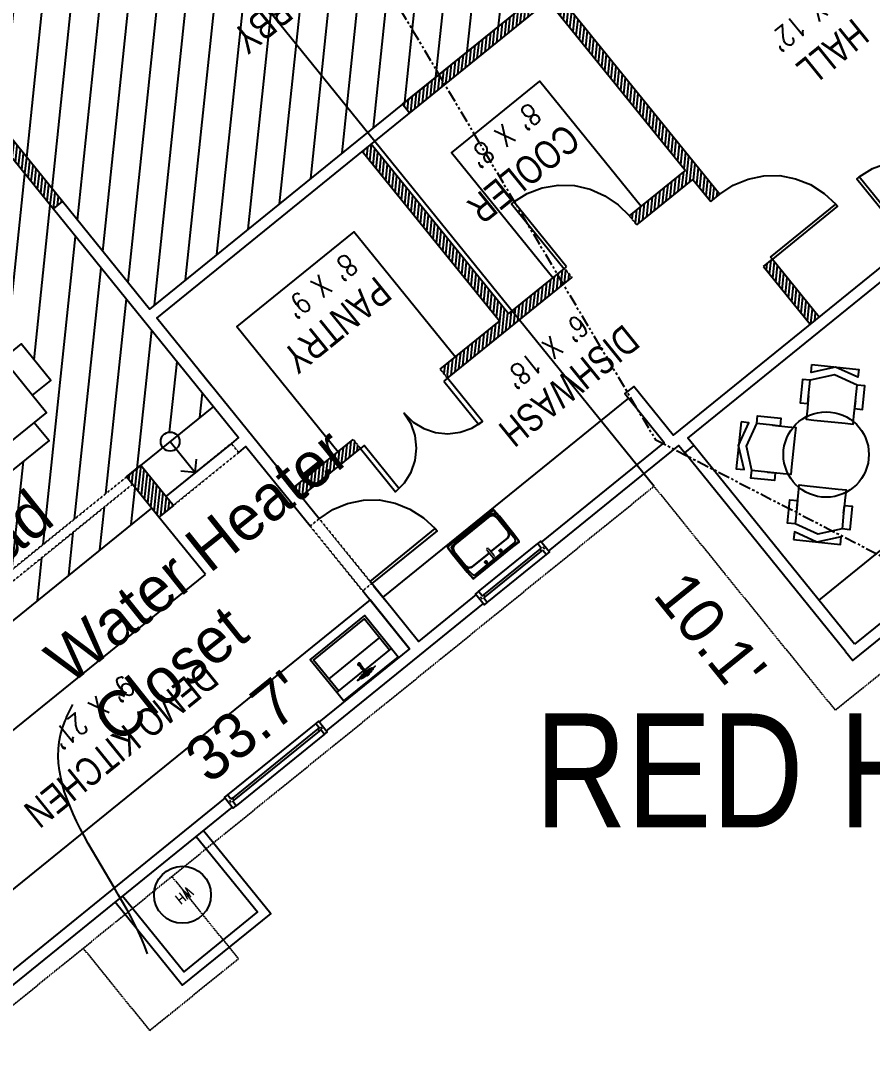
# Model space of a CAD drawing. Header units: inches. Extents: x -625442 to 34963, y -27993 to 66986.
# Drawn here: x -456168.6 to -455809.7, y 28173.8 to 28608.9 of the extents above; entities that cross this region are included whole.
import ezdxf

# ---------------------------------------------------------------- set-up
doc = ezdxf.new("R2010")
doc.units = ezdxf.units.IN
doc.header["$LTSCALE"] = 0.5
doc.header["$MEASUREMENT"] = 0
for name, pattern in [('DASHED2', [0.375, 0.25, -0.125]), ('HIDDEN2', [0.1875, 0.125, -0.0625]), ('PHANTOM', [20, 10, -2, 2, -2, 2, -2])]:
    doc.linetypes.add(name, pattern=pattern)
for name, color, linetype in [('0-TEXT', 30, 'Continuous'), ('A-ANNO-TEXT', 30, 'Continuous'), ('BUILDING', 253, 'DASHED2'), ('FEMA FLOOD ZONE', 190, 'PHANTOM'), ('P-ABOVE', 201, 'HIDDEN2'), ('P-BELOW-LIGHT', 143, 'Continuous'), ('P-BELOW-MED', 145, 'Continuous'), ('P-CASEWORK', 140, 'Continuous'), ('P-DOOR', 51, 'Continuous'), ('P-FIXTURE', 63, 'Continuous'), ('P-FURNITURE', 201, 'Continuous'), ('P-WALL', 90, 'Continuous'), ('P-WINDOW', 213, 'Continuous'), ('TEXT', 7, 'Continuous')]:
    doc.layers.add(name, color=color, linetype=linetype)
doc.styles.add('1-4T', font='Zap601Rm.ttf', dxfattribs={"width": 0.8, "height": 12})
doc.styles.add('1-8T', font='Arial.ttf', dxfattribs={"width": 0.8, "height": 24})
doc.styles.add('BLDG', font='IC-Romans.shx', dxfattribs={"width": 0.8})
doc.styles.add('sapa notes', font='romans.shx', dxfattribs={"width": 0.8})
doc.styles.add('TXT', font='IC-Romans.shx')
doc.dimstyles.new('20 SCALE', dxfattribs={"dimtxt": 1.6, "dimasz": 2, "dimexe": 0.18, "dimexo": 0.0625, "dimgap": 0.04, "dimtad": 0, "dimdec": 1, "dimzin": 0, "dimdsep": 46, "dimtxsty": 'BLDG', "dimcen": 0.09, "dimaunit": 1, "dimadec": 4, "dimazin": 0, "dimtfac": 1, "dimtdec": 1, "dimtofl": 0, "dimtmove": 2, "dimatfit": 3, "dimfxl": 1, "dimtolj": 1, "dimtzin": 0, "dimarcsym": 0})
pattern_1 = [(264.0009, (-466592.069, 45765.678), (11.9342824, -1.2541545), [])]
pattern_2 = [(264.000898, (-466592.0685, 45765.6776), (1.4917853, -0.15676932), [])]

msp = doc.modelspace()

# ---------------------------------------------------------------- hatches: boundary and pattern name
at = {"layer": 'P-FURNITURE'}
h = msp.add_hatch(dxfattribs=at)
h.set_pattern_fill('ANSI31', color=256, scale=96, angle=-140.9991021)
h.set_pattern_definition(pattern_1)
h.paths.add_polyline_path([(-456274.75007, 28272.91488), (-456244.19007, 28297.66267), (-456254.77868, 28310.73809), (-456248.69709, 28315.66303), (-456124.02445, 28416.62417), (-456117.94286, 28421.54911), (-456108.73618, 28429.00477, -1), (-456102.51909, 28434.03943), (-456087.38286, 28446.2969), (-456154.85445, 28529.61472), (-456188.09776, 28570.66546), (-456197.70138, 28582.52457), (-456203.36323, 28578.94653), (-456209.48865, 28576.25182), (-456216.17186, 28574.86763), (-456222.98565, 28574.88818), (-456229.68377, 28576.00938), (-456236.08527, 28578.62951), (-456241.82078, 28582.29247), (-456246.61513, 28586.96933), (-456247.35387, 28587.88157), (-456219.98671, 28610.04377), (-456251.87565, 28649.42208), (-456267.63799, 28668.88633), (-456339.0967, 28611.01835), (-456342.17479, 28614.81935), (-456343.08702, 28614.08061), (-456365.24923, 28641.44777), (-456369.92609, 28636.65342), (-456373.58904, 28630.91791), (-456376.20918, 28624.51641), (-456377.33038, 28617.81829), (-456377.35092, 28611.0045), (-456375.96674, 28604.32129), (-456373.27203, 28598.19587), (-456369.69399, 28592.53402), (-456374.48834, 28597.21088), (-456379.91977, 28601.12008), (-456386.16923, 28603.86334), (-456392.83844, 28605.25971), (-456399.62331, 28605.55541), (-456406.42964, 28604.32327), (-456412.80131, 28601.93263), (-456418.46316, 28598.3546), (-456396.30096, 28570.98743), (-456397.2132, 28570.24869), (-456394.13511, 28566.4477), (-456465.59382, 28508.57972), (-456454.75641, 28495.19707), (-456406.12269, 28435.14135), (-456405.81861, 28435.38759), (-456404.83362, 28434.17128), (-456384.64139, 28409.23675), (-456383.65641, 28408.02043), (-456383.96049, 28407.77418), (-456369.06256, 28389.37737), (-456368.75848, 28389.62361), (-456367.89662, 28388.55933), (-456347.58126, 28363.47277), (-456346.59628, 28362.25645), (-456346.90036, 28362.0102)])
h.paths.add_polyline_path([(-456155.90514, 28457.29608), (-456163.61624, 28451.05155), (-456157.74569, 28443.80226), (-456162.88642, 28439.63924), (-456156.64189, 28431.92814), (-456172.06409, 28419.43909), (-456178.30862, 28427.15019), (-456184.09194, 28422.4668), (-456177.84742, 28414.7557), (-456193.26961, 28402.26665), (-456199.51414, 28409.97775), (-456205.29746, 28405.29435), (-456199.05294, 28397.58326), (-456214.47514, 28385.09421), (-456220.71966, 28392.8053), (-456226.50298, 28388.12191), (-456220.25846, 28380.41081), (-456235.68066, 28367.92176), (-456241.92518, 28375.63286), (-456247.70851, 28370.94947), (-456241.46398, 28363.23837), (-456256.88618, 28350.74932), (-456263.1307, 28358.46042), (-456268.27144, 28354.2974), (-456274.14199, 28361.5467), (-456281.85309, 28355.30217), (-456294.34214, 28370.72437), (-456286.63104, 28376.96889), (-456287.15141, 28377.61148), (-456291.31443, 28382.75222), (-456299.02553, 28376.50769), (-456311.51458, 28391.92989), (-456303.80348, 28398.17441), (-456308.48687, 28403.95774), (-456316.19797, 28397.71321), (-456328.68702, 28413.13541), (-456320.97592, 28419.37994), (-456325.65932, 28425.16326), (-456333.37042, 28418.91874), (-456345.85946, 28434.34093), (-456338.14837, 28440.58546), (-456342.83176, 28446.36878), (-456350.54286, 28440.12426), (-456363.03191, 28455.54646), (-456355.32081, 28461.79098), (-456360.0042, 28467.5743), (-456367.7153, 28461.32978), (-456380.20435, 28476.75198), (-456372.49325, 28482.9965), (-456376.65627, 28488.13723), (-456377.17665, 28488.77983), (-456384.88775, 28482.5353), (-456397.37679, 28497.9575), (-456389.6657, 28504.20202), (-456395.53625, 28511.45132), (-456390.39551, 28515.61433), (-456396.64004, 28523.32543), (-456381.21784, 28535.81448), (-456374.97332, 28528.10338), (-456369.18999, 28532.78678), (-456375.43452, 28540.49788), (-456360.01232, 28552.98693), (-456353.76779, 28545.27583), (-456347.98447, 28549.95922), (-456354.22899, 28557.67032), (-456338.8068, 28570.15937), (-456332.56227, 28562.44827), (-456326.77895, 28567.13166), (-456333.02347, 28574.84276), (-456317.60128, 28587.33181), (-456311.35675, 28579.62071), (-456305.57343, 28584.30411), (-456311.81795, 28592.01521), (-456296.39575, 28604.50426), (-456290.15123, 28596.79316), (-456285.0105, 28600.95617), (-456279.13995, 28593.70688), (-456271.42885, 28599.9514), (-456258.9398, 28584.52921), (-456266.6509, 28578.28468), (-456266.13052, 28577.64209), (-456261.9675, 28572.50136), (-456254.2564, 28578.74588), (-456241.76735, 28563.32368), (-456249.47845, 28557.07916), (-456244.79506, 28551.29584), (-456237.08396, 28557.54036), (-456224.59491, 28542.11816), (-456232.30601, 28535.87364), (-456227.62262, 28530.09031), (-456219.91152, 28536.33484), (-456207.42247, 28520.91264), (-456215.13357, 28514.66812), (-456210.45017, 28508.88479), (-456202.73907, 28515.12932), (-456190.25002, 28499.70712), (-456197.96112, 28493.46259), (-456193.27773, 28487.67927), (-456185.56663, 28493.9238), (-456173.07758, 28478.5016), (-456180.78868, 28472.25707), (-456176.62566, 28467.11634), (-456176.10529, 28466.47375), (-456168.39419, 28472.71827)], flags=16)
h.paths.add_polyline_path([(-456342.17479, 28614.81935), (-456270.71608, 28672.68732), (-456311.09799, 28722.55323), (-456381.18834, 28665.79336), (-456380.94209, 28665.48928), (-456382.15841, 28664.5043), (-456407.09293, 28644.31207), (-456408.30925, 28643.32708), (-456408.5555, 28643.63116), (-456445.04505, 28614.08155), (-456444.79881, 28613.77747), (-456446.01512, 28612.79249), (-456471.10169, 28592.47714), (-456472.31801, 28591.49215), (-456472.56426, 28591.79623), (-456509.05381, 28562.24662), (-456477.04174, 28522.71627), (-456468.6719, 28512.38072), (-456397.2132, 28570.24869), (-456419.3754, 28597.61586), (-456418.46316, 28598.3546), (-456412.80131, 28601.93263), (-456406.42964, 28604.32327), (-456399.62331, 28605.55541), (-456392.83844, 28605.25971), (-456386.16923, 28603.86334), (-456379.91977, 28601.12008), (-456374.48834, 28597.21088), (-456369.69399, 28592.53402), (-456373.27203, 28598.19587), (-456375.96674, 28604.32129), (-456377.35092, 28611.0045), (-456377.33038, 28617.81829), (-456376.20918, 28624.51641), (-456373.58904, 28630.91791), (-456369.92609, 28636.65342), (-456365.24923, 28641.44777), (-456364.33699, 28642.18651)])
h.paths.add_polyline_path([(-456238.10848, 28302.5876), (-456113.43584, 28403.54875), (-456121.50712, 28413.51563), (-456246.17976, 28312.55448)], flags=17)
h.paths.add_polyline_path([(-456435.91233, 28603.87926), (-456476.00573, 28571.41122), (-456465.90157, 28558.93403), (-456425.80817, 28591.40206)], flags=24)
h.paths.add_polyline_path([(-456422.65175, 28593.10944), (-456473.40438, 28552.00945), (-456461.85742, 28537.7506), (-456411.10479, 28578.85058)], flags=24)
h = msp.add_hatch(dxfattribs=at)
h.set_pattern_fill('ANSI31', color=256, scale=96, angle=-140.9991021)
h.set_pattern_definition(pattern_1)
h.paths.add_polyline_path([(-456151.05346, 28532.6928), (-456114.3627, 28487.38494), (-456007.7828, 28573.69441), (-455949.43614, 28620.94411), (-456012.69188, 28699.05594), (-456081.68132, 28643.1876), (-456084.82798, 28647.07328), (-456122.34169, 28693.39737), (-456123.55801, 28692.41238), (-456176.01174, 28649.93482), (-456177.22806, 28648.94984), (-456177.47431, 28649.25392), (-456218.52505, 28616.01061), (-456215.44697, 28612.20962), (-456219.24797, 28609.13153), (-456246.61513, 28586.96933), (-456241.82078, 28582.29247), (-456236.08527, 28578.62951), (-456229.68377, 28576.00938), (-456222.98565, 28574.88818), (-456216.17186, 28574.86763), (-456209.48865, 28576.25182), (-456203.36323, 28578.94653), (-456197.70138, 28582.52457), (-456193.90038, 28585.60265), (-456184.29676, 28573.74355)])
h.paths.add_polyline_path([(-456054.31577, 28650.39184), (-456098.93423, 28614.25937), (-456088.83007, 28601.78217), (-456044.21161, 28637.91465)], flags=24)
h.paths.add_polyline_path([(-456046.9002, 28635.00943), (-456084.26742, 28604.74909), (-456072.73634, 28590.50985), (-456035.36913, 28620.77019)], flags=24)
h = msp.add_hatch(dxfattribs=at)
h.set_pattern_fill('ANSI31', color=256, scale=12, angle=-140.9991021)
h.set_pattern_definition(pattern_2)
h.paths.add_polyline_path([(-456154.85445, 28529.61472), (-456151.05346, 28532.6928), (-456184.29676, 28573.74355), (-456188.09776, 28570.66546)])
h.paths.add_polyline_path([(-456339.0967, 28611.01835), (-456267.63799, 28668.88633), (-456270.71608, 28672.68732), (-456342.17479, 28614.81935)])
h.paths.add_polyline_path([(-456465.59382, 28508.57972), (-456394.13511, 28566.4477), (-456397.2132, 28570.24869), (-456468.6719, 28512.38072)])
h = msp.add_hatch(dxfattribs=at)
h.set_pattern_fill('ANSI31', color=256, scale=12, angle=-140.9991021)
h.set_pattern_definition(pattern_2)
h.paths.add_polyline_path([(-455835.95485, 28480.98403), (-455832.15386, 28484.06211), (-455851.85359, 28508.38848), (-455855.65459, 28505.3104)])
h.paths.add_polyline_path([(-455877.81679, 28532.67756), (-455874.01579, 28535.75565), (-455945.55046, 28624.09077), (-456007.7828, 28573.69441), (-456004.70471, 28569.89341), (-455946.27337, 28617.21169)])
h.paths.add_polyline_path([(-455908.98773, 28522.87633), (-455885.36878, 28542.0032), (-455888.44686, 28545.80419), (-455912.06581, 28526.67733)], flags=17)
h.paths.add_polyline_path([(-455988.75664, 28458.27868), (-455936.3549, 28500.71413), (-455939.43298, 28504.51513), (-455963.05193, 28485.38826), (-456020.87844, 28556.79577), (-456024.67943, 28553.71768), (-455966.85293, 28482.31018), (-455991.83472, 28462.07967)])
h.paths.add_polyline_path([(-456050.38002, 28408.37544), (-456025.39823, 28428.60595), (-456028.47631, 28432.40695), (-456053.45811, 28412.17644)])
h = msp.add_hatch(dxfattribs=at)
h.set_pattern_fill('ANSI31', color=256, scale=12, angle=-140.9991021)
h.set_pattern_definition(pattern_2)
h.paths.add_polyline_path([(-456110.35776, 28399.74776), (-456104.27616, 28404.67269), (-456117.94286, 28421.54911), (-456124.02445, 28416.62417)])
h.paths.add_polyline_path([(-456241.11199, 28293.86167), (-456235.0304, 28298.78661), (-456248.69709, 28315.66303), (-456254.77868, 28310.73809)])

# ---------------------------------------------------------------- linework, layer by layer
at = {"layer": '0-TEXT'}
msp.add_circle((-456105.62763, 28431.5221), 4, dxfattribs=at)
at = {"layer": 'A-ANNO-TEXT'}
for points in [[(-456105.62763, 28431.5221), (-456095.03902, 28418.44668), (-456094.58382, 28424.10198)], [(-456095.03902, 28418.44668), (-456101.09261, 28419.08284)]]:
    msp.add_lwpolyline(points, dxfattribs=at)
at = {"layer": 'BUILDING'}
for points in [[(-455825.28922, 28318.3568), (-455573.23933, 28522.46932)], [(-455825.28922, 28318.3568), (-455901.67071, 28412.67706), (-456216.09883, 28158.24816)], [(-456076.84314, 28213.64437), (-456104.8562, 28248.26345)], [(-456114.20986, 28183.40798), (-456142.22292, 28218.02705)], [(-456114.20986, 28183.40798), (-456076.84314, 28213.64437)]]:
    msp.add_lwpolyline(points, dxfattribs=at)
at = {"layer": 'FEMA FLOOD ZONE'}
msp.add_lwpolyline([(-456435.52039, 29340.6801), (-456366.05531, 29268.55494), (-456360.71187, 29207.11493), (-455901.17385, 28432.43707), (-455658.04623, 28306.8857), (-455361.48387, 28264.14487), (-455177.13444, 28256.13106), (-454808.43528, 28320.2422), (-454621.41384, 28403.05273), (-453051.84379, 29175.61297), (-452512.1541, 29592.33613)], dxfattribs=at)
at = {"layer": 'P-ABOVE'}
for p, q in [((-456124.02445, 28416.62417), (-456248.69709, 28315.66303)), ((-456121.50712, 28413.51563), (-456246.17976, 28312.55448))]:
    msp.add_line(p, q, dxfattribs=at)
for points in [[(-455908.98773, 28522.87633), (-455912.06581, 28526.67733)], [(-455939.43298, 28504.51513), (-455936.3549, 28500.71413)], [(-455988.75664, 28458.27868), (-455991.83472, 28462.07967)], [(-456028.47631, 28432.40695), (-456025.39823, 28428.60595)]]:
    msp.add_lwpolyline(points, dxfattribs=at)
for points in [[(-456079.83504, 28430.75901), (-456107.35425, 28408.47369), (-456104.27616, 28404.67269), (-456076.75696, 28426.95802)], [(-456046.62903, 28395.97173), (-456042.82803, 28399.04981), (-456020.66583, 28371.68265), (-456024.46682, 28368.60456)]]:
    msp.add_lwpolyline(points, close=True, dxfattribs=at)
at = {"layer": 'P-BELOW-LIGHT'}
for p, q in [((-455901.67071, 28412.67706), (-456129.68774, 28694.24562)), ((-455949.43614, 28620.94411), (-456007.7828, 28573.69441))]:
    msp.add_line(p, q, dxfattribs=at)
for points in [[(-456093.67798, 28461.84225), (-456088.38367, 28455.30454)], [(-455975.66965, 28368.34508), (-455950.73512, 28388.53731)], [(-455948.64948, 28387.20533), (-455947.91074, 28386.29309)], [(-455971.97595, 28363.78389), (-455973.45343, 28365.60836), (-455972.84527, 28366.10086), (-455973.58401, 28367.0131), (-455974.19217, 28366.5206), (-455975.66965, 28368.34508), (-455976.88597, 28367.36009), (-455973.19227, 28362.7989), (-455971.97595, 28363.78389), (-455947.04142, 28383.97612)], [(-456019.92709, 28370.77041), (-456014.63278, 28364.2327)], [(-455974.06159, 28365.11587), (-455974.80033, 28366.02811)], [(-456019.17541, 28336.88988), (-456019.17541, 28336.88988)], [(-456044.2396, 28312.81645), (-456042.76212, 28310.99197), (-456043.37028, 28310.49948), (-456042.63154, 28309.58724), (-456042.02338, 28310.07973), (-456040.5459, 28308.25525), (-456039.48162, 28309.11712), (-456043.17532, 28313.67831), (-456044.2396, 28312.81645), (-456081.48936, 28282.65123)], [(-456042.306, 28311.36134), (-456041.56726, 28310.4491)], [(-456040.5459, 28308.25525), (-456077.79566, 28278.09003)], [(-456079.88129, 28279.42202), (-456080.62003, 28280.33426)]]:
    msp.add_lwpolyline(points, dxfattribs=at)
for points in [[(-455948.5189, 28385.80059), (-455947.04142, 28383.97612), (-455945.8251, 28384.9611), (-455949.51881, 28389.5223), (-455950.73512, 28388.53731), (-455949.25764, 28386.71283), (-455949.8658, 28386.22034), (-455949.12706, 28385.3081)], [(-456020.44956, 28335.35457), (-456020.14548, 28335.60081), (-456020.39173, 28335.90489), (-456020.63797, 28336.20897), (-456020.94205, 28335.96273), (-456020.69581, 28335.65865), (-456020.54377, 28335.78177), (-456020.39173, 28335.90489), (-456020.08765, 28336.15114), (-456019.93561, 28336.27426), (-456019.63153, 28336.52051), (-456019.47949, 28336.64363), (-456019.63153, 28336.52051), (-456019.93561, 28336.27426), (-456020.08765, 28336.15114), (-456020.39173, 28335.90489), (-456020.54377, 28335.78177), (-456020.69581, 28335.65865)], [(-456019.47949, 28336.64363), (-456019.32745, 28336.76676), (-456019.17541, 28336.88988), (-456019.32745, 28336.76676)], [(-456080.01188, 28280.82675), (-456081.48936, 28282.65123), (-456082.70567, 28281.66624), (-456079.01197, 28277.10505), (-456077.79566, 28278.09003), (-456079.27314, 28279.91451), (-456078.66498, 28280.407), (-456079.40372, 28281.31924)]]:
    msp.add_lwpolyline(points, close=True, dxfattribs=at)
msp.add_open_spline([(-456165.08207, 28096.81745), (-456159.31233, 28101.97982), (-456153.38333, 28107.28744), (-456141.07897, 28117.89896), (-456134.70349, 28123.20388), (-456121.31698, 28133.49329), (-456114.30459, 28138.47996), (-456101.31502, 28146.56086), (-456095.53059, 28149.81224), (-456087.15728, 28153.88248), (-456084.81135, 28154.95921), (-456080.90987, 28156.63583), (-456079.37955, 28157.26591), (-456076.55476, 28158.37582), (-456075.2648, 28158.86276), (-456072.68736, 28159.79659), (-456071.39684, 28160.24479), (-456067.52154, 28161.5351), (-456064.93307, 28162.32286), (-456057.16436, 28164.48433), (-456051.98154, 28165.65618), (-456041.65163, 28167.54991), (-456036.5043, 28168.27206), (-456023.23525, 28169.67431), (-456015.15894, 28170.07748), (-455999.19166, 28170.28104), (-455991.29922, 28170.08112), (-455975.71352, 28169.34222), (-455968.0197, 28168.80278), (-455956.53172, 28167.90032), (-455952.65502, 28167.57827), (-455946.09517, 28167.02703), (-455943.39604, 28166.79872), (-455938.00154, 28166.34499), (-455935.31005, 28166.11967), (-455927.25614, 28165.45451), (-455921.91421, 28165.02551), (-455905.99826, 28163.82988), (-455895.5334, 28163.15536), (-455875.0614, 28162.29207), (-455865.05462, 28162.10376), (-455845.68315, 28162.42452), (-455836.31951, 28162.93415), (-455818.41744, 28164.81676), (-455809.88133, 28166.18953), (-455795.58115, 28169.49042), (-455789.62555, 28171.22267), (-455778.29628, 28175.31346), (-455772.92267, 28177.67046), (-455765.90314, 28181.38658), (-455764.03117, 28182.44568), (-455761.14649, 28184.18951), (-455760.10975, 28184.83983), (-455758.03852, 28186.18666), (-455757.00649, 28186.88165), (-455753.92232, 28189.03055), (-455751.88211, 28190.54848), (-455745.82012, 28195.35031), (-455741.85692, 28198.88296), (-455734.15201, 28206.55013), (-455730.41057, 28210.68442), (-455721.27036, 28221.84807), (-455716.06958, 28229.23559), (-455706.55826, 28244.89487), (-455702.24773, 28253.16584), (-455697.46464, 28263.93441), (-455696.50105, 28266.20376), (-455693.72457, 28273.05171), (-455692.02605, 28277.67028), (-455690.25275, 28283.0249), (-455690.02021, 28283.73912), (-455689.33414, 28285.883), (-455688.88198, 28287.34635), (-455687.97632, 28290.35346), (-455687.52365, 28291.89467), (-455686.15364, 28296.62579), (-455685.22517, 28299.92315), (-455683.25222, 28306.77546), (-455682.20786, 28310.33058), (-455679.88914, 28317.66941), (-455678.61479, 28321.45373), (-455675.69126, 28329.21111), (-455674.04158, 28333.18526), (-455671.4038, 28338.71597), (-455670.65039, 28340.22382), (-455669.33264, 28342.72822), (-455668.79237, 28343.72229), (-455667.77056, 28345.53861), (-455667.29381, 28346.36263), (-455666.32798, 28347.98608), (-455665.83748, 28348.78829), (-455664.34501, 28351.16665), (-455663.32209, 28352.71449), (-455660.18293, 28357.24817), (-455657.99669, 28360.12388), (-455652.20167, 28367.19405), (-455648.50177, 28371.19186), (-455640.97773, 28378.6717), (-455637.15252, 28382.15481), (-455629.50652, 28388.74221), (-455625.68495, 28391.84674), (-455618.15221, 28397.78634), (-455614.44066, 28400.62138), (-455610.02486, 28403.97721), (-455609.22042, 28404.58777), (-455608.42188, 28405.19385)], degree=3, knots=[0, 0, 0, 0, 22.276637222, 22.276637222, 44.553274445, 44.553274445, 66.829911667, 66.829911667, 83.407930291, 83.407930291, 89.705526236, 89.705526236, 93.696512164, 93.696512164, 96.991055155, 96.991055155, 100.285598146, 100.285598146, 106.874684128, 106.874684128, 120.052856092, 120.052856092, 133.231028056, 133.231028056, 154.218431796, 154.218431796, 175.205835536, 175.205835536, 196.193239277, 196.193239277, 207.008348568, 207.008348568, 214.650252813, 214.650252813, 222.292157058, 222.292157058, 237.575965547, 237.575965547, 268.143582527, 268.143582527, 298.711199506, 298.711199506, 329.278816486, 329.278816486, 359.846433465, 359.846433465, 383.533038491, 383.533038491, 407.219643516, 407.219643516, 416.062558555, 416.062558555, 421.097053981, 421.097053981, 426.131549408, 426.131549408, 436.20054026, 436.20054026, 456.338521966, 456.338521966, 476.476503672, 476.476503672, 507.494839108, 507.494839108, 538.513174545, 538.513174545, 546.716463222, 546.716463222, 563.123040575, 563.123040575, 565.646070205, 565.646070205, 570.692129464, 570.692129464, 575.738188723, 575.738188723, 585.830307242, 585.830307242, 595.922425761, 595.922425761, 606.014544279, 606.014544279, 616.106662798, 616.106662798, 619.863510877, 619.863510877, 622.328536236, 622.328536236, 624.363978582, 624.363978582, 626.399420928, 626.399420928, 630.470305621, 630.470305621, 638.612075007, 638.612075007, 651.453732913, 651.453732913, 664.29539082, 664.29539082, 677.137048727, 677.137048727, 689.978706634, 689.978706634, 692.8623578, 692.8623578, 692.8623578, 692.8623578], dxfattribs=at)
msp.add_spline([(-456141.07755, 28069.98869), (-456063.54469, 28124.8019), (-455948.96864, 28131.14111), (-455742.45365, 28153.42968), (-455655.44727, 28273.66011), (-455636.39923, 28327.86895), (-455586.6573, 28376.51802)], degree=3, dxfattribs=at)
at = {"layer": 'P-BELOW-MED'}
for points in [[(-456087.38286, 28446.2969), (-456124.02445, 28416.62417)], [(-456079.83504, 28430.75901), (-456107.35425, 28408.47369)]]:
    msp.add_lwpolyline(points, dxfattribs=at)
at = {"layer": 'P-CASEWORK'}
for p, q in [((-455912.53097, 28449.85455), (-456016.07007, 28366.00754)), ((-456113.43584, 28403.54875), (-456238.10848, 28302.5876)), ((-456090.77987, 28375.57185), (-456110.35776, 28399.74776))]:
    msp.add_line(p, q, dxfattribs=at)
for points in [[(-455944.40066, 28500.49225), (-455987.12319, 28553.24848), (-455949.82066, 28583.45645), (-455907.09813, 28530.70021)], [(-455707.68947, 28527.46167), (-455677.48151, 28490.15914), (-455832.30766, 28364.77937)], [(-455985.50419, 28467.2062), (-456028.22672, 28519.96243), (-456077.52937, 28480.03666), (-456034.80684, 28427.28042)], [(-456004.76709, 28344.27819), (-456021.38874, 28364.80357), (-456200.6933, 28219.60095), (-456233.44283, 28260.04196), (-456090.77987, 28375.57185)]]:
    msp.add_lwpolyline(points, dxfattribs=at)
at = {"layer": 'P-DOOR'}
for points in [[(-455815.28988, 28543.03306), (-455809.62804, 28546.6111), (-455803.25637, 28549.00173), (-455796.60207, 28550.11075), (-455789.66516, 28549.93817), (-455783.148, 28548.41869), (-455776.89854, 28545.67543), (-455771.31507, 28541.88935), (-455766.52071, 28537.21249)], [(-455874.01579, 28535.75565), (-455868.32503, 28539.60884), (-455862.07648, 28542.15152), (-455855.39328, 28543.5357), (-455848.70261, 28543.6672), (-455842.03341, 28542.27084), (-455835.75503, 28539.80274), (-455830.01952, 28536.13978), (-455825.07313, 28531.58605)], [(-455960.83498, 28532.49791), (-455955.17314, 28536.07594), (-455948.80147, 28538.46657), (-455942.14718, 28539.5756), (-455935.21026, 28539.40301), (-455928.6931, 28537.88353), (-455922.44364, 28535.14027), (-455916.86017, 28531.35419), (-455912.06581, 28526.67733)], [(-456009.10303, 28411.59241), (-456023.87783, 28429.83718), (-456025.39823, 28428.60595), (-456010.62343, 28410.36117), (-456006.88772, 28414.14162), (-456004.0428, 28418.71119), (-456002.42165, 28423.54846), (-456001.87224, 28428.77656), (-456002.42348, 28434.12033), (-456004.1332, 28439.02943), (-456007.00141, 28443.50388), (-456003.22096, 28439.76817), (-455998.77452, 28437.07529), (-455993.81413, 28435.3021), (-455988.58603, 28434.75269), (-455983.36538, 28435.45597), (-455978.45628, 28437.16569), (-455973.98183, 28440.0339)], [(-456042.82803, 28399.04981), (-456037.13727, 28402.90301), (-456030.88872, 28405.44568), (-456024.20551, 28406.82987), (-456017.51485, 28406.96136), (-456010.84564, 28405.565), (-456004.56727, 28403.0969), (-455998.83176, 28399.43395), (-455993.88536, 28394.88021)]]:
    msp.add_lwpolyline(points, dxfattribs=at)
for points in [[(-455793.12768, 28515.6659), (-455815.28988, 28543.03306), (-455816.20212, 28542.29432), (-455794.03992, 28514.92716)], [(-455938.67278, 28505.13074), (-455960.83498, 28532.49791), (-455961.74722, 28531.75917), (-455939.58502, 28504.392)], [(-455852.59233, 28509.30072), (-455825.07313, 28531.58605), (-455824.33439, 28530.67381), (-455851.85359, 28508.38848)], [(-455990.27703, 28457.04744), (-455975.50223, 28438.80267), (-455973.98183, 28440.0339), (-455988.75664, 28458.27868)], [(-456021.40457, 28372.59489), (-455993.88536, 28394.88021), (-455993.14662, 28393.96797), (-456020.66583, 28371.68265)]]:
    msp.add_lwpolyline(points, close=True, dxfattribs=at)
at = {"layer": 'P-FIXTURE'}
for points in [[(-455966.90629, 28400.11288), (-455969.15142, 28402.57443), (-455969.27455, 28402.72647), (-455969.54971, 28402.75539), (-455972.40955, 28400.69121), (-455972.28643, 28400.53917), (-455985.97001, 28389.45807)], [(-455960.75012, 28392.51089), (-455966.90629, 28400.11288), (-455966.9352, 28399.83772), (-455969.30346, 28402.45131), (-455969.42659, 28402.60335), (-455972.28643, 28400.53917)], [(-455972.40955, 28400.69121), (-455986.09313, 28389.61011), (-455985.97001, 28389.45807), (-455988.43156, 28387.21293), (-455988.46048, 28386.93777), (-455986.3963, 28384.07793)], [(-455970.93953, 28400.11942), (-455985.83943, 28388.05334), (-455970.93953, 28400.11942)], [(-455968.83243, 28400.3153), (-455969.50588, 28400.52517), (-455970.20824, 28400.45988), (-455970.63545, 28400.36567), (-455970.93953, 28400.11942), (-455969.50588, 28400.52517), (-455968.06477, 28399.67822), (-455968.31102, 28399.9823), (-455968.55727, 28400.28638)], [(-455968.06477, 28399.67822), (-455969.50588, 28400.52517), (-455970.93953, 28400.11942)], [(-455963.13984, 28393.59663), (-455968.06477, 28399.67822), (-455963.13984, 28393.59663)], [(-455961.32845, 28387.00763), (-455958.59173, 28389.22385), (-455958.56282, 28389.49901), (-455958.68594, 28389.65105), (-455960.75012, 28392.51089), (-455960.90216, 28392.38777), (-455966.9352, 28399.83772)], [(-455962.77047, 28393.14051), (-455962.89359, 28393.29255), (-455963.13984, 28393.59663), (-455962.73409, 28392.16298), (-455963.429, 28390.845), (-455963.12492, 28391.09124), (-455962.82084, 28391.33749)], [(-455963.429, 28390.845), (-455962.73409, 28392.16298), (-455963.13984, 28393.59663)], [(-455986.09313, 28389.61011), (-455988.55469, 28387.36497), (-455988.73564, 28386.96668), (-455988.61252, 28386.81464), (-455986.67146, 28384.10684), (-455986.3963, 28384.07793), (-455980.36325, 28376.62798)], [(-455975.01203, 28375.92653), (-455961.32845, 28387.00763), (-455961.45157, 28387.15967), (-455958.71486, 28389.37589), (-455958.83798, 28389.52793), (-455960.90216, 28392.38777)], [(-455970.42283, 28385.18132), (-455963.429, 28390.845), (-455970.42283, 28385.18132)], [(-455962.94397, 28391.48953), (-455962.73409, 28392.16298), (-455962.79938, 28392.86534)], [(-455986.49796, 28385.75782), (-455986.25172, 28385.45374), (-455986.00547, 28385.14966), (-455986.53434, 28386.73535), (-455985.83943, 28388.05334), (-455985.99147, 28387.93021), (-455986.17242, 28387.53193)], [(-455985.83943, 28388.05334), (-455986.53434, 28386.73535), (-455986.00547, 28385.14966)], [(-455986.32446, 28387.4088), (-455986.53434, 28386.73535), (-455986.46905, 28386.03299)], [(-455986.00547, 28385.14966), (-455981.08054, 28379.06807), (-455986.00547, 28385.14966)], [(-455980.51529, 28376.50485), (-455978.14703, 28373.89126), (-455978.02391, 28373.73922), (-455977.59671, 28373.83343), (-455975.01203, 28375.92653), (-455975.13515, 28376.07857), (-455961.45157, 28387.15967)], [(-455978.3289, 28378.77891), (-455971.18303, 28384.56571), (-455978.3289, 28378.77891)], [(-455972.41427, 28386.0861), (-455972.29114, 28385.93406)], [(-455971.95815, 28386.45547), (-455972.11019, 28386.33235), (-455972.26223, 28386.20923)], [(-455972.16802, 28385.78202), (-455972.0449, 28385.62998), (-455971.92177, 28385.47794), (-455971.79865, 28385.3259), (-455971.67553, 28385.17386), (-455971.5524, 28385.02182), (-455971.42928, 28384.86978), (-455971.30616, 28384.71774), (-455971.18303, 28384.56571), (-455971.05991, 28384.41367), (-455970.93679, 28384.26163), (-455970.81366, 28384.10959), (-455970.69054, 28383.95755), (-455970.56742, 28383.80551), (-455970.44429, 28383.65347), (-455970.32117, 28383.50143), (-455970.19805, 28383.34939), (-455970.07492, 28383.19735), (-455969.9518, 28383.04531), (-455969.82868, 28382.89327), (-455969.70555, 28382.74123)], [(-455971.68298, 28386.42656), (-455971.80611, 28386.5786)], [(-455968.94535, 28383.35684), (-455969.06848, 28383.50888), (-455969.1916, 28383.66092), (-455969.31472, 28383.81296), (-455969.43785, 28383.965), (-455969.56097, 28384.11704), (-455969.68409, 28384.26908), (-455969.80722, 28384.42112), (-455969.93034, 28384.57316), (-455970.05346, 28384.7252), (-455970.17659, 28384.87724), (-455970.29971, 28385.02928), (-455970.42283, 28385.18132), (-455970.54596, 28385.33336), (-455970.66908, 28385.4854), (-455970.7922, 28385.63744), (-455970.91533, 28385.78948), (-455971.03845, 28385.94152), (-455971.16157, 28386.09356), (-455971.2847, 28386.2456), (-455971.40782, 28386.39764)], [(-455986.67146, 28384.10684), (-455980.51529, 28376.50485), (-455980.36325, 28376.62798), (-455977.99499, 28374.01438), (-455977.71983, 28373.98547), (-455975.13515, 28376.07857)], [(-455972.96368, 28380.858), (-455972.96368, 28380.858)], [(-455972.96368, 28380.858), (-455972.96368, 28380.858)], [(-455969.58243, 28382.58919), (-455969.45931, 28382.43715)], [(-455969.18414, 28382.40823), (-455969.0321, 28382.53135), (-455968.88006, 28382.65448)], [(-455968.85115, 28382.92964), (-455968.97427, 28383.08168)], [(-455978.78502, 28378.40954), (-455978.48094, 28378.65578), (-455978.3289, 28378.77891), (-455979.76255, 28378.37316), (-455981.08054, 28379.06807), (-455980.83429, 28378.76399), (-455980.71117, 28378.61195)], [(-455981.08054, 28379.06807), (-455979.76255, 28378.37316), (-455978.3289, 28378.77891)], [(-455980.436, 28378.58304), (-455979.76255, 28378.37316), (-455979.06019, 28378.43845)], [(-456034.60418, 28326.40948), (-456045.19278, 28339.4849), (-456023.75517, 28356.84529), (-456013.16656, 28343.76987)], [(-456017.35276, 28348.93922), (-456038.79037, 28331.57883)], [(-456023.65731, 28335.27436), (-456012.40637, 28344.38549)], [(-456023.41106, 28334.97028), (-456023.04169, 28334.51416), (-456022.91857, 28334.36212), (-456023.41106, 28334.97028), (-456023.5631, 28334.84716), (-456024.0556, 28335.45532), (-456024.54809, 28336.06348), (-456024.70013, 28335.94035), (-456025.19262, 28336.54851), (-456025.34466, 28336.42539), (-456025.83716, 28337.03355), (-456026.0834, 28337.33763), (-456026.23544, 28337.2145), (-456026.35857, 28337.36654), (-456026.48169, 28337.51858), (-456026.32965, 28337.64171), (-456026.45277, 28337.79375), (-456026.30073, 28337.91687), (-456026.14869, 28338.03999), (-456025.99665, 28338.16312), (-456025.72149, 28338.1342), (-456025.84461, 28338.28624), (-456025.99665, 28338.16312), (-456026.11978, 28338.31516), (-456026.27182, 28338.19203), (-456026.42386, 28338.06891), (-456026.45277, 28337.79375), (-456026.48169, 28337.51858), (-456026.35857, 28337.36654), (-456026.48169, 28337.51858)], [(-456026.48169, 28337.51858), (-456026.48169, 28337.51858)], [(-456023.90356, 28335.57844), (-456023.41106, 28334.97028), (-456023.90356, 28335.57844), (-456024.0556, 28335.45532), (-456024.54809, 28336.06348), (-456025.16371, 28336.82367), (-456025.19262, 28336.54851), (-456025.68512, 28337.15667), (-456025.83716, 28337.03355), (-456026.20653, 28337.48967), (-456026.0834, 28337.33763), (-456026.32965, 28337.64171), (-456026.45277, 28337.79375)], [(-456026.35857, 28337.36654), (-456026.23544, 28337.2145)], [(-456026.32965, 28337.64171), (-456026.32965, 28337.64171)], [(-456026.32965, 28337.64171), (-456026.20653, 28337.48967), (-456026.05449, 28337.61279), (-456025.68512, 28337.15667), (-456025.53308, 28337.27979), (-456025.16371, 28336.82367), (-456025.04058, 28336.67164), (-456024.54809, 28336.06348), (-456024.39605, 28336.1866), (-456023.90356, 28335.57844), (-456024.39605, 28336.1866)], [(-456026.14869, 28338.03999), (-456026.27182, 28338.19203), (-456026.14869, 28338.03999)], [(-456026.20653, 28337.48967), (-456026.0834, 28337.33763), (-456025.71403, 28336.88151), (-456025.34466, 28336.42539), (-456024.85217, 28335.81723), (-456024.35968, 28335.20907), (-456023.86718, 28334.60091), (-456023.49781, 28334.14479), (-456023.25157, 28333.84071), (-456023.12844, 28333.68867), (-456023.00532, 28333.53663), (-456023.12844, 28333.68867), (-456023.25157, 28333.84071)], [(-456026.17761, 28337.76483), (-456026.05449, 28337.61279), (-456025.90245, 28337.73591), (-456025.53308, 28337.27979), (-456025.04058, 28336.67164), (-456024.88854, 28336.79476), (-456024.39605, 28336.1866), (-456024.88854, 28336.79476)], [(-456026.14869, 28338.03999), (-456025.90245, 28337.73591), (-456025.53308, 28337.27979), (-456025.38104, 28337.40292), (-456024.88854, 28336.79476), (-456025.38104, 28337.40292), (-456025.25791, 28337.25088)], [(-456025.99665, 28338.16312), (-456026.11978, 28338.31516)], [(-456025.47524, 28337.83012), (-456025.59837, 28337.98216), (-456025.72149, 28338.1342), (-456025.59837, 28337.98216), (-456025.47524, 28337.83012), (-456025.62728, 28337.707), (-456025.38104, 28337.40292), (-456025.75041, 28337.85904), (-456025.90245, 28337.73591), (-456026.02557, 28337.88795)], [(-456025.99665, 28338.16312), (-456025.99665, 28338.16312)], [(-456025.87353, 28338.01108), (-456025.87353, 28338.01108)], [(-456025.87353, 28338.01108), (-456025.87353, 28338.01108)], [(-456025.59837, 28337.98216), (-456025.72149, 28338.1342), (-456025.84461, 28338.28624)], [(-456025.34466, 28336.42539), (-456025.83716, 28337.03355), (-456025.71403, 28336.88151)], [(-456022.79545, 28334.21008), (-456022.67232, 28334.05804), (-456022.5492, 28333.906), (-456022.70124, 28333.78288), (-456022.85328, 28333.65976), (-456023.00532, 28333.53663), (-456023.12844, 28333.68867), (-456023.25157, 28333.84071), (-456023.22265, 28334.11587), (-456023.07061, 28334.239), (-456022.79545, 28334.21008), (-456022.67232, 28334.05804), (-456022.5492, 28333.906), (-456022.67232, 28334.05804), (-456022.79545, 28334.21008), (-456023.04169, 28334.51416), (-456023.41106, 28334.97028), (-456023.90356, 28335.57844), (-456024.39605, 28336.1866), (-456024.88854, 28336.79476), (-456025.25791, 28337.25088), (-456025.62728, 28337.707), (-456025.75041, 28337.85904)], [(-456023.16482, 28334.6662), (-456023.01278, 28334.78932), (-456022.88965, 28334.63728), (-456021.5213, 28335.74539), (-456023.04169, 28334.51416), (-456022.67232, 28334.05804), (-456022.91857, 28334.36212), (-456023.07061, 28334.239), (-456023.5631, 28334.84716), (-456023.43998, 28334.69512), (-456024.0556, 28335.45532), (-456024.20764, 28335.33219), (-456024.70013, 28335.94035), (-456024.85217, 28335.81723), (-456025.34466, 28336.42539), (-456024.85217, 28335.81723), (-456024.35968, 28335.20907), (-456024.20764, 28335.33219), (-456023.71514, 28334.72403), (-456023.43998, 28334.69512), (-456023.07061, 28334.239), (-456022.82436, 28333.93492), (-456022.67232, 28334.05804), (-456022.5492, 28333.906)], [(-456019.17541, 28336.88988), (-456020.69581, 28335.65865)], [(-456035.36438, 28325.79386), (-456024.11343, 28334.90499)], [(-456026.47332, 28330.97996), (-456025.10496, 28332.08807)], [(-456025.257, 28331.96494), (-456026.16924, 28331.2262)], [(-456024.80088, 28332.33432), (-456025.10496, 28332.08807), (-456024.80088, 28332.33432), (-456024.924, 28332.48635), (-456025.04713, 28332.63839), (-456025.35121, 28332.39215), (-456025.04713, 28332.63839), (-456025.65529, 28332.1459)], [(-456024.924, 28332.48635), (-456025.22808, 28332.24011)], [(-456025.16279, 28331.53774), (-456024.55463, 28332.03024), (-456024.85871, 28331.78399), (-456024.55463, 28332.03024), (-456024.67776, 28332.18228), (-456024.80088, 28332.33432), (-456024.64884, 28332.45744), (-456023.43252, 28333.44243), (-456023.28048, 28333.56555), (-456023.43252, 28333.44243), (-456023.28048, 28333.56555)], [(-456023.40361, 28333.71759), (-456024.77196, 28332.60948), (-456023.40361, 28333.71759), (-456023.52673, 28333.86963), (-456023.37469, 28333.99275), (-456023.40361, 28333.71759), (-456023.28048, 28333.56555), (-456023.15736, 28333.41351), (-456022.8822, 28333.38459), (-456022.73016, 28333.50772), (-456022.57812, 28333.63084), (-456022.45499, 28333.4788), (-456022.60703, 28333.35568), (-456022.75907, 28333.23255), (-456023.03424, 28333.26147), (-456023.15736, 28333.41351), (-456023.43252, 28333.44243), (-456023.40361, 28333.71759), (-456023.52673, 28333.86963), (-456023.49781, 28334.14479), (-456025.01821, 28332.91356), (-456024.89509, 28332.76152), (-456024.77196, 28332.60948), (-456024.64884, 28332.45744), (-456024.52572, 28332.3054), (-456024.40259, 28332.15336), (-456024.27947, 28332.00132), (-456022.75907, 28333.23255), (-456024.27947, 28332.00132)], [(-456024.77196, 28332.60948), (-456024.924, 28332.48635), (-456024.77196, 28332.60948)], [(-456024.924, 28332.48635), (-456024.77196, 28332.60948), (-456024.924, 28332.48635)], [(-456024.89509, 28332.76152), (-456023.52673, 28333.86963)], [(-456024.85217, 28335.81723), (-456024.35968, 28335.20907), (-456023.86718, 28334.60091), (-456023.71514, 28334.72403), (-456023.22265, 28334.11587), (-456023.07061, 28334.239), (-456022.70124, 28333.78288), (-456022.82436, 28333.93492), (-456022.70124, 28333.78288), (-456022.9764, 28333.8118), (-456023.22265, 28334.11587), (-456023.37469, 28333.99275), (-456023.86718, 28334.60091), (-456024.35968, 28335.20907)], [(-456024.52572, 28332.3054), (-456024.67776, 28332.18228), (-456024.52572, 28332.3054)], [(-456022.8822, 28333.38459), (-456024.40259, 28332.15336), (-456023.03424, 28333.26147), (-456022.8822, 28333.38459), (-456022.75907, 28333.23255)], [(-456023.95393, 28333.77542), (-456023.92502, 28334.05058), (-456023.8961, 28334.32575), (-456023.74406, 28334.44887)], [(-456022.85328, 28333.65976), (-456022.9764, 28333.8118), (-456023.12844, 28333.68867), (-456023.37469, 28333.99275), (-456023.49781, 28334.14479), (-456023.86718, 28334.60091)], [(-456023.64985, 28334.02167), (-456023.62094, 28334.29683)], [(-456023.52673, 28333.86963), (-456023.40361, 28333.71759), (-456023.52673, 28333.86963)], [(-456023.49781, 28334.14479), (-456023.49781, 28334.14479)], [(-456023.00532, 28333.53663), (-456023.12844, 28333.68867), (-456023.49781, 28334.14479)], [(-456023.40361, 28333.71759), (-456023.40361, 28333.71759)], [(-456023.28794, 28334.81824), (-456023.1359, 28334.94136), (-456022.86074, 28334.91245), (-456022.58557, 28334.88353)], [(-456021.84683, 28333.97129), (-456021.87575, 28333.69613), (-456021.90467, 28333.42097), (-456022.05671, 28333.29784), (-456022.20875, 28333.17472), (-456022.51283, 28332.92847), (-456022.66487, 28332.80535), (-456022.94003, 28332.83427), (-456023.21519, 28332.86318)], [(-456023.15736, 28333.41351), (-456023.03424, 28333.26147), (-456023.15736, 28333.41351)], [(-456023.15736, 28333.41351), (-456023.15736, 28333.41351)], [(-456023.03424, 28333.26147), (-456022.8822, 28333.38459), (-456023.03424, 28333.26147)], [(-456022.15091, 28333.72505), (-456022.17983, 28333.44988), (-456022.33187, 28333.32676), (-456022.48391, 28333.20364), (-456022.75907, 28333.23255), (-456022.91111, 28333.10943)], [(-456022.76653, 28334.48524), (-456022.88965, 28334.63728), (-456022.76653, 28334.48524)], [(-456021.39817, 28335.59336), (-456022.76653, 28334.48524)], [(-456022.39716, 28334.02913), (-456021.0288, 28335.13724), (-456022.24512, 28334.15225), (-456022.39716, 28334.02913), (-456022.42608, 28333.75396), (-456022.27404, 28333.87709), (-456022.24512, 28334.15225), (-456022.36824, 28334.30429), (-456022.49137, 28334.45633), (-456022.76653, 28334.48524), (-456022.64341, 28334.33321), (-456021.27505, 28335.44132), (-456022.49137, 28334.45633), (-456022.64341, 28334.33321), (-456022.49137, 28334.45633)], [(-456022.75907, 28333.23255), (-456022.75907, 28333.23255)], [(-456022.60703, 28333.35568), (-456022.73016, 28333.50772)], [(-456022.60703, 28333.35568), (-456022.60703, 28333.35568)], [(-456020.63797, 28336.20897), (-456021.24613, 28335.71648), (-456020.94205, 28335.96273), (-456021.24613, 28335.71648), (-456021.12301, 28335.56444), (-456020.99989, 28335.4124), (-456021.15193, 28335.28928), (-456022.36824, 28334.30429), (-456022.52028, 28334.18117)], [(-456022.30295, 28333.60192), (-456022.45499, 28333.4788), (-456022.30295, 28333.60192)], [(-456022.39716, 28334.02913), (-456022.39716, 28334.02913)], [(-456022.36824, 28334.30429), (-456022.24512, 28334.15225), (-456022.36824, 28334.30429)], [(-456020.78256, 28334.83316), (-456022.30295, 28333.60192)], [(-456022.27404, 28333.87709), (-456022.27404, 28333.87709)], [(-456021.27505, 28335.44132), (-456021.12301, 28335.56444), (-456021.27505, 28335.44132)], [(-456021.12301, 28335.56444), (-456020.81893, 28335.81069)], [(-456021.12301, 28335.56444), (-456020.81893, 28335.81069), (-456021.12301, 28335.56444)], [(-456021.0288, 28335.13724), (-456020.87676, 28335.26036), (-456021.0288, 28335.13724)], [(-456020.87676, 28335.26036), (-456021.0288, 28335.13724), (-456020.87676, 28335.26036)], [(-456020.99989, 28335.4124), (-456020.69581, 28335.65865), (-456020.99989, 28335.4124), (-456020.87676, 28335.26036), (-456020.75364, 28335.10832), (-456020.44956, 28335.35457), (-456020.75364, 28335.10832), (-456020.14548, 28335.60081)], [(-456026.62536, 28330.85683), (-456026.62536, 28330.85683)], [(-456026.32128, 28331.10308), (-456026.32128, 28331.10308)]]:
    msp.add_lwpolyline(points, dxfattribs=at)
for points in [[(-455986.99046, 28386.36598), (-455985.91126, 28384.72246), (-455979.7551, 28377.12047), (-455978.37182, 28375.7232), (-455977.72729, 28375.23816), (-455977.14805, 28375.45549), (-455972.89093, 28378.90294), (-455975.62765, 28376.68672), (-455977.14805, 28375.45549), (-455972.89093, 28378.90294), (-455964.52874, 28385.67473), (-455960.42367, 28388.99906), (-455961.94407, 28387.76783), (-455964.52874, 28385.67473), (-455960.42367, 28388.99906), (-455960.09067, 28389.52047), (-455960.27908, 28390.37488), (-455961.51032, 28391.89527), (-455967.66649, 28399.49726), (-455968.89772, 28401.01766), (-455969.57117, 28401.22753), (-455970.15041, 28401.0102), (-455971.79393, 28399.93101), (-455985.47752, 28388.84991), (-455986.87479, 28387.46664), (-455987.20779, 28386.94523)], [(-455966.54163, 28385.05165), (-455966.66476, 28385.20369), (-455966.78788, 28385.35573), (-455966.911, 28385.50777), (-455967.03413, 28385.65981), (-455966.911, 28385.50777), (-455966.78788, 28385.35573), (-455966.66476, 28385.20369), (-455966.54163, 28385.05165), (-455966.66476, 28385.20369)], [(-455966.78788, 28385.35573), (-455966.911, 28385.50777), (-455967.03413, 28385.65981), (-455966.911, 28385.50777)], [(-455966.02768, 28385.97135), (-455966.73005, 28385.90606), (-455966.78788, 28385.35573), (-455966.11443, 28385.14586)], [(-455966.73005, 28385.90606), (-455966.42597, 28386.15231), (-455966.02768, 28385.97135), (-455966.42597, 28386.15231)], [(-455966.73005, 28385.90606), (-455966.42597, 28386.15231), (-455966.02768, 28385.97135), (-455966.42597, 28386.15231)], [(-455966.08551, 28385.42102), (-455966.11443, 28385.14586), (-455966.38959, 28385.17478), (-455966.11443, 28385.14586)], [(-455965.96239, 28385.26898), (-455966.11443, 28385.14586)], [(-455966.0566, 28385.69619), (-455965.93347, 28385.54415), (-455966.0566, 28385.69619), (-455965.90456, 28385.81931), (-455966.0566, 28385.69619), (-455965.93347, 28385.54415)], [(-455972.16711, 28380.49609), (-455972.47119, 28380.24984), (-455972.86947, 28380.4308), (-455972.9926, 28380.58284), (-455972.86947, 28380.4308), (-455972.9926, 28380.58284), (-455973.11572, 28380.73488), (-455972.9926, 28380.58284), (-455972.86947, 28380.4308), (-455972.47119, 28380.24984)], [(-455972.81164, 28380.98113), (-455972.6596, 28381.10425), (-455972.81164, 28380.98113), (-455972.96368, 28380.858), (-455972.81164, 28380.98113), (-455972.6596, 28381.10425)], [(-455972.86947, 28380.4308), (-455972.19602, 28380.22093), (-455972.10927, 28381.04642), (-455972.81164, 28380.98113)], [(-455972.62323, 28380.12672), (-455972.74635, 28380.27876)], [(-455971.98615, 28380.89438), (-455972.13819, 28380.77125), (-455972.01507, 28380.61921), (-455972.13819, 28380.77125), (-455972.10927, 28381.04642), (-455972.38444, 28381.07533), (-455972.50756, 28381.22737), (-455972.38444, 28381.07533), (-455972.10927, 28381.04642), (-455972.13819, 28380.77125), (-455972.01507, 28380.61921), (-455972.13819, 28380.77125)], [(-455972.04398, 28380.34405), (-455972.19602, 28380.22093), (-455972.34806, 28380.0978), (-455972.19602, 28380.22093)], [(-456009.57453, 28340.88857), (-456032.53254, 28322.29695), (-456035.36438, 28325.79386), (-456046.5686, 28339.62948), (-456023.61059, 28358.22111), (-456012.40637, 28344.38549)], [(-456026.42386, 28338.06891), (-456026.30073, 28337.91687)], [(-456025.87353, 28338.01108), (-456025.75041, 28337.85904), (-456025.62728, 28337.707)], [(-456025.40904, 28331.84182), (-456025.16279, 28331.53774), (-456024.85871, 28331.78399), (-456025.10496, 28332.08807), (-456025.257, 28331.96494), (-456025.40904, 28331.84182), (-456025.56108, 28331.7187), (-456025.86516, 28331.47245), (-456026.16924, 28331.2262), (-456026.32128, 28331.10308), (-456026.16924, 28331.2262), (-456025.86516, 28331.47245), (-456025.56108, 28331.7187), (-456025.40904, 28331.84182), (-456025.257, 28331.96494), (-456025.10496, 28332.08807), (-456025.35121, 28332.39215), (-456025.65529, 28332.1459)], [(-456025.22808, 28332.24011), (-456024.924, 28332.48635)], [(-456023.49781, 28334.14479), (-456025.01821, 28332.91356)], [(-456024.67776, 28332.18228), (-456024.98184, 28331.93603)], [(-456024.77196, 28332.60948), (-456024.924, 28332.48635)], [(-456024.64884, 28332.45744), (-456024.80088, 28332.33432)], [(-456024.52572, 28332.3054), (-456024.67776, 28332.18228), (-456024.52572, 28332.3054), (-456024.67776, 28332.18228)], [(-456023.15736, 28333.41351), (-456024.52572, 28332.3054)], [(-456022.27404, 28333.87709), (-456022.39716, 28334.02913), (-456022.52028, 28334.18117), (-456022.64341, 28334.33321), (-456022.91857, 28334.36212), (-456022.76653, 28334.48524), (-456023.04169, 28334.51416), (-456021.5213, 28335.74539), (-456021.39817, 28335.59336), (-456021.27505, 28335.44132), (-456021.15193, 28335.28928), (-456021.0288, 28335.13724), (-456020.90568, 28334.9852), (-456020.78256, 28334.83316), (-456022.30295, 28333.60192), (-456022.42608, 28333.75396), (-456022.57812, 28333.63084), (-456022.45499, 28333.4788), (-456022.30295, 28333.60192)], [(-456022.27404, 28333.87709), (-456020.90568, 28334.9852)], [(-456021.27505, 28335.44132), (-456021.12301, 28335.56444), (-456021.27505, 28335.44132), (-456021.12301, 28335.56444)], [(-456021.15193, 28335.28928), (-456020.99989, 28335.4124)], [(-456021.0288, 28335.13724), (-456020.87676, 28335.26036)], [(-456020.57268, 28335.50661), (-456020.87676, 28335.26036)], [(-456026.47332, 28330.97996), (-456026.62536, 28330.85683), (-456026.47332, 28330.97996), (-456026.32128, 28331.10308), (-456026.47332, 28330.97996), (-456026.62536, 28330.85683)]]:
    msp.add_lwpolyline(points, close=True, dxfattribs=at)
msp.add_circle((-456100.43484, 28240.56681), 12, dxfattribs=at)
at = {"layer": 'P-FURNITURE', "flags": 128}
for points in [[(-456163.61624, 28451.05155), (-456155.90514, 28457.29608), (-456168.39419, 28472.71827), (-456176.10529, 28466.47375)], [(-456176.62566, 28467.11634), (-456157.74569, 28443.80226), (-456268.27144, 28354.2974), (-456287.15141, 28377.61148)], [(-455816.82039, 28448.75887), (-455816.12904, 28455.33762), (-455825.65148, 28459.66401), (-455835.86527, 28457.41167), (-455839.15464, 28457.75734), (-455840.19167, 28447.88922), (-455836.9023, 28447.54355), (-455836.55662, 28450.83292), (-455837.24797, 28444.25418), (-455837.59365, 28440.96481), (-455834.30427, 28440.61913), (-455821.14679, 28439.23643), (-455817.85741, 28438.89076), (-455817.51174, 28442.18013), (-455816.82039, 28448.75887), (-455817.16606, 28445.4695), (-455813.87669, 28445.12383), (-455812.83967, 28454.99194), (-455816.12904, 28455.33762)], [(-455836.55662, 28450.83292), (-455835.86527, 28457.41167)], [(-455853.93196, 28418.70556), (-455860.5107, 28419.3969), (-455862.76305, 28429.6107), (-455858.43665, 28439.13314), (-455858.09098, 28442.42251), (-455848.22286, 28441.38548), (-455848.56854, 28438.09611), (-455851.85791, 28438.44179), (-455845.27916, 28437.75044), (-455841.98979, 28437.40476), (-455842.33547, 28434.11539), (-455843.71817, 28420.9579), (-455844.06384, 28417.66853), (-455847.35321, 28418.01421), (-455853.93196, 28418.70556), (-455850.64258, 28418.35988), (-455850.98826, 28415.07051), (-455860.85638, 28416.10753), (-455860.5107, 28419.3969)], [(-456162.88642, 28439.63924), (-456156.64189, 28431.92814), (-456172.06409, 28419.43909), (-456178.30862, 28427.15019)], [(-455851.85791, 28438.44179), (-455858.43665, 28439.13314)], [(-455821.80459, 28401.33022), (-455822.49594, 28394.75148), (-455832.70973, 28392.49913), (-455842.23217, 28396.82552), (-455845.52154, 28397.1712), (-455844.48452, 28407.03932), (-455841.19515, 28406.69364), (-455841.54082, 28403.40427), (-455840.84947, 28409.98301), (-455840.5038, 28413.27238), (-455837.21443, 28412.92671), (-455824.05694, 28411.54401), (-455820.76757, 28411.19834), (-455821.11324, 28407.90896), (-455821.80459, 28401.33022), (-455821.45892, 28404.61959), (-455818.16954, 28404.27392), (-455819.20657, 28394.4058), (-455822.49594, 28394.75148)], [(-455841.54082, 28403.40427), (-455842.23217, 28396.82552)]]:
    msp.add_lwpolyline(points, dxfattribs=at)
for points in [[(-455835.17392, 28463.99041), (-455815.43769, 28461.91636), (-455815.78337, 28458.62699), (-455825.30581, 28462.95339), (-455835.5196, 28460.70104)], [(-455865.0154, 28439.82449), (-455867.08945, 28420.08825), (-455863.80007, 28419.74258), (-455866.05242, 28429.95637), (-455861.72602, 28439.47881)], [(-455842.92352, 28390.24678), (-455823.18729, 28388.17273), (-455822.84161, 28391.4621), (-455833.05541, 28389.20976), (-455842.57785, 28393.53615)]]:
    msp.add_lwpolyline(points, close=True, dxfattribs=at)
at = {"layer": 'P-FURNITURE'}
msp.add_circle((-455829.18061, 28426.08157), 18, dxfattribs=at)
at = {"layer": 'P-WALL'}
for p, q in [((-455963.05193, 28485.38826), (-456020.87844, 28556.79577)), ((-455966.85293, 28482.31018), (-456024.67943, 28553.71768)), ((-455912.06581, 28526.67733), (-455888.44686, 28545.80419)), ((-455908.98773, 28522.87633), (-455885.36878, 28542.0032)), ((-455877.81679, 28532.67756), (-455874.01579, 28535.75565)), ((-455855.65459, 28505.3104), (-455851.85359, 28508.38848)), ((-455963.05193, 28485.38826), (-455939.43298, 28504.51513)), ((-455988.75664, 28458.27868), (-455936.3549, 28500.71413)), ((-455991.83472, 28462.07967), (-455966.85293, 28482.31018)), ((-456053.45811, 28412.17644), (-456028.47631, 28432.40695)), ((-456050.38002, 28408.37544), (-456025.39823, 28428.60595)), ((-455888.79078, 28426.75621), (-455884.98978, 28429.83429)), ((-455817.20368, 28346.12811), (-455884.98978, 28429.83429)), ((-455821.00467, 28343.05002), (-455888.79078, 28426.75621))]:
    msp.add_line(p, q, dxfattribs=at)
for points in [[(-456007.7828, 28573.69441), (-455945.55046, 28624.09077), (-455874.01579, 28535.75565)], [(-456008.50571, 28566.81533), (-455946.27337, 28617.21169), (-455888.44686, 28545.80419)], [(-456004.70471, 28569.89341), (-456007.7828, 28573.69441), (-456114.3627, 28487.38494), (-456151.05346, 28532.6928)], [(-456042.82803, 28399.04981), (-456111.28462, 28483.58394), (-456008.50571, 28566.81533)], [(-455885.36878, 28542.0032), (-455877.81679, 28532.67756)], [(-456154.85445, 28529.61472), (-456076.79425, 28433.22148), (-456079.83504, 28430.75901)], [(-455793.88788, 28515.05028), (-455893.62599, 28434.28136), (-455910.24764, 28454.80674), (-455914.04864, 28451.72865), (-455897.42699, 28431.20328), (-455949.27256, 28389.21822)], [(-455884.98978, 28429.83429), (-455887.50711, 28432.94284), (-455790.80979, 28511.24929)], [(-455851.85359, 28508.38848), (-455832.15386, 28484.06211)], [(-455855.65459, 28505.3104), (-455835.95485, 28480.98403)], [(-456076.75696, 28426.95802), (-456073.71616, 28429.42048), (-456046.62903, 28395.97173)], [(-455946.19447, 28385.41722), (-455891.30811, 28429.86475), (-455888.79078, 28426.75621)], [(-455821.00467, 28343.05002), (-455817.92659, 28339.24903), (-455751.02907, 28393.4233)], [(-455772.35193, 28382.4495), (-455817.20368, 28346.12811)], [(-455976.63972, 28367.05601), (-456000.96609, 28347.35628), (-456020.66583, 28371.68265)], [(-456024.46682, 28368.60456), (-456004.76709, 28344.27819), (-456042.92908, 28313.37423)], [(-456039.85099, 28309.57324), (-455973.56164, 28363.25502)], [(-456082.45943, 28281.36216), (-456202.72291, 28183.97159), (-456226.11635, 28212.85915)], [(-456229.91734, 28209.78107), (-456203.44582, 28177.09251), (-456079.38134, 28277.56117)], [(-456091.53823, 28267.7164), (-456063.21826, 28232.74528), (-456100.52079, 28202.53731), (-456128.84076, 28237.50844)], [(-456094.64677, 28265.19907), (-456068.84413, 28233.33649), (-456099.92958, 28208.16319), (-456125.73221, 28240.02577)]]:
    msp.add_lwpolyline(points, dxfattribs=at)
for points in [[(-456188.09776, 28570.66546), (-456154.85445, 28529.61472), (-456151.05346, 28532.6928), (-456184.29676, 28573.74355)], [(-456124.02445, 28416.62417), (-456117.94286, 28421.54911), (-456104.27616, 28404.67269), (-456110.35776, 28399.74776)]]:
    msp.add_lwpolyline(points, close=True, dxfattribs=at)
at = {"layer": 'P-WINDOW'}
for points in [[(-455972.84527, 28366.10086), (-455949.12706, 28385.3081), (-455949.8658, 28386.22034), (-455973.58401, 28367.0131)], [(-456043.37028, 28310.49948), (-456079.40372, 28281.31924), (-456078.66498, 28280.407), (-456042.63154, 28309.58724)]]:
    msp.add_lwpolyline(points, close=True, dxfattribs=at)

# ---------------------------------------------------------------- texts
at = {"layer": '0-TEXT', "width": 0.8}
for s, height, style, p in [('LOBBY', 11.988, '1-4T', (-456047.19803, 28630.52479)), ("15' X 12'", 8.991, 'sapa notes', (-455817.64685, 28631.55519)), ('HALL', 11.988, '1-4T', (-455817.71804, 28610.3402)), ("8' X 8'", 8.991, 'sapa notes', (-455954.0308, 28574.7612)), ('COOLER', 11.988, '1-4T', (-455939.33513, 28566.08511)), ("8' X 9'", 8.991, 'sapa notes', (-456031.32884, 28511.26883)), ('PANTRY', 11.988, '1-4T', (-456018.89737, 28501.65481)), ('DISHWASH', 11.988, '1-4T', (-455914.40555, 28481.41997)), ("6' X 18'", 8.991, 'sapa notes', (-455933.94831, 28485.53085)), ('DEMO KITCHEN', 11.988, '1-4T', (-456091.80124, 28339.30638)), ("9' X 21'", 8.991, 'sapa notes', (-456125.24708, 28333.73977)), ('WH', 4.4955, 'sapa notes', (-456098.30656, 28244.17446))]:
    msp.add_text(s, height=height, rotation=219.0008979, dxfattribs=dict(at, style=style)).set_placement(p)
at = {"layer": 'A-ANNO-TEXT', "ltscale": 0.5, "style": '1-8T', "width": 0.8}
msp.add_text('RED HOUSE', height=48, dxfattribs=at).set_placement((-455951.96141, 28268.98182))
at = {"layer": 'TEXT', "char_height": 19.2, "style": 'TXT'}
for s, insert, attachment_point, rotation in [('Concrete \\PA/C pad', (-456185.33142, 28437.33372), 3, 38.6114128), ('Water Heater \\PCloset', (-456160.11107, 28343.47078), 1, 38.6114128), ("10.1'", (-455870.42298, 28357.40514), 2, 309.0008979), ("33.7'", (-456079.89603, 28318.9987), 2, 38.979088)]:
    msp.add_mtext(s, dxfattribs=dict(at, insert=insert, attachment_point=attachment_point, rotation=rotation))

# ---------------------------------------------------------------- leaders
at = {"layer": 'TEXT', "path_type": 1}
msp.add_leader([(-456115.1404, 28215.73499), (-456149.89853, 28313.92492), (-456146.5883, 28320.72821)], dimstyle='20 SCALE', dxfattribs=at)

doc.saveas('drawing.dxf')
